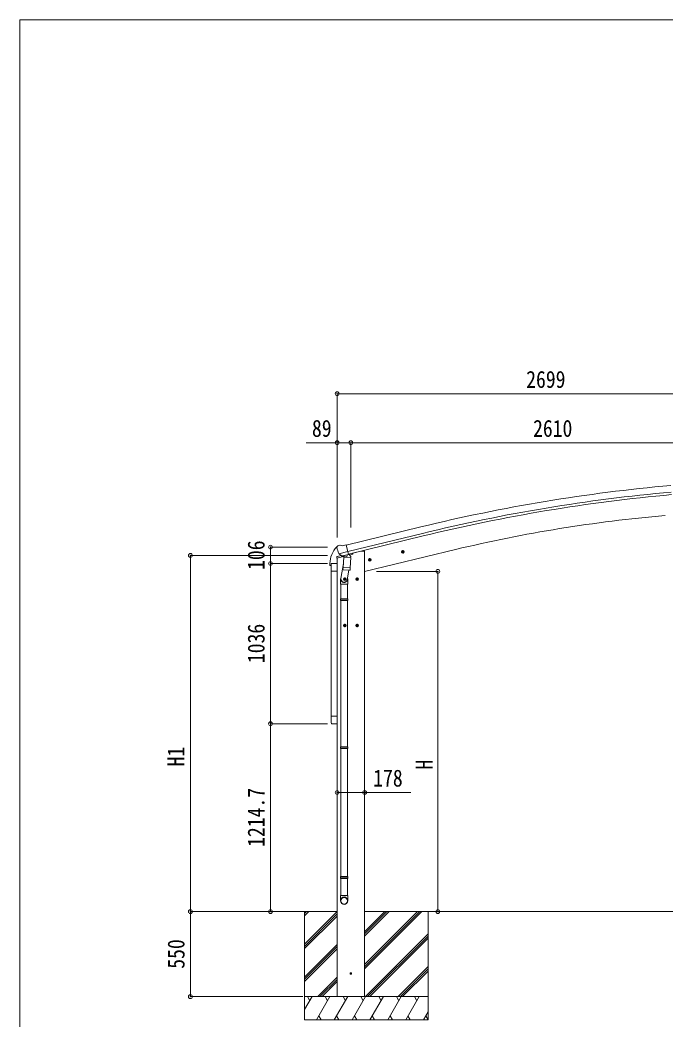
# Model space of a CAD drawing. Units: millimetres at full size. Extents: x -6988 to 7066, y -4877 to 4823.
# Drawn here: x -6988 to -2813, y -1643 to 4823 of the extents above; entities that cross this region are included whole.
import ezdxf
from ezdxf.enums import TextEntityAlignment as Align

# ---------------------------------------------------------------- set-up
doc = ezdxf.new("R2010")
doc.units = ezdxf.units.MM
doc.header["$LTSCALE"] = 25
doc.header["$PDMODE"] = 32
doc.header["$PDSIZE"] = 25
for name, color, linetype, lineweight in [('0-0_0', 7, 'Continuous', 9), ('0-1_本体', 4, 'Continuous', 9), ('0-2_部品', 7, 'Continuous', 9), ('0-A_寸法', 6, 'Continuous', 9), ('1-1_GLASS', 4, 'Continuous', 9), ('1-2_GLASS_SEAL', 7, 'Continuous', 9), ('1-A', 6, 'Continuous', 9), ('F-0_240', 7, 'Continuous', 9)]:
    doc.layers.add(name, color=color, linetype=linetype, lineweight=lineweight)
doc.styles.add('ＭＳ ゴシック', font='')
doc.styles.get('ＭＳ ゴシック').set_extended_font_data('MS Gothic')

msp = doc.modelspace()

# ---------------------------------------------------------------- linework, layer by layer
at = {"layer": '0-0_0'}
for p, q in [((-5532.27, -942.17), (-4935.38, -942.17)), ((-5146.38, -969.5), (-5119, -942.12)), ((-5146.38, -955.36), (-5133.14, -942.12)), ((-5146.38, -942.17), (-5146.38, -1642.12)), ((-5146.38, -1153.35), (-4935.38, -942.35)), ((-5146.38, -1167.49), (-4935.38, -956.5)), ((-4757.38, -1313.13), (-4386.37, -942.12)), ((-4757.38, -1284.85), (-4414.65, -942.12)), ((-4757.38, -1298.99), (-4400.51, -942.12)), ((-4757.38, -1101), (-4598.5, -942.12)), ((-4757.38, -1086.86), (-4612.64, -942.12)), ((-4757.38, -1072.72), (-4626.79, -942.12)), ((-4757.38, -942.17), (-927.83, -942.17)), ((-4346.38, -942.12), (-4346.38, -1642.12)), ((-5146.38, -1181.63), (-4935.38, -970.64)), ((-4752.53, -1492.12), (-4346.38, -1085.98)), ((-5146.38, -1365.48), (-4935.38, -1154.48)), ((-4738.38, -1492.12), (-4346.38, -1100.13)), ((-4724.24, -1492.12), (-4346.38, -1114.27)), ((-5146.38, -1379.62), (-4935.38, -1168.63)), ((-5146.38, -1393.77), (-4935.38, -1182.77)), ((-4540.39, -1492.12), (-4346.38, -1298.12)), ((-4526.25, -1492.12), (-4346.38, -1312.26)), ((-4512.11, -1492.12), (-4346.38, -1326.4)), ((-5060.89, -1492.12), (-4935.38, -1366.61)), ((-5046.75, -1492.12), (-4935.38, -1380.76)), ((-5032.61, -1492.12), (-4935.38, -1394.9)), ((-4346.38, -1492.12), (-5146.38, -1492.12)), ((-5146.38, -1575.95), (-5097.98, -1492.12)), ((-5112.99, -1518.1), (-5127.99, -1492.12)), ((-5069.12, -1642.12), (-4982.51, -1492.12)), ((-4997.52, -1518.11), (-5012.52, -1492.12)), ((-4953.65, -1642.12), (-4867.05, -1492.12)), ((-4757.38, -1492.12), (-4935.38, -1492.12)), ((-4882.05, -1518.1), (-4897.05, -1492.12)), ((-4838.18, -1642.12), (-4751.57, -1492.12)), ((-4766.58, -1518.1), (-4781.58, -1492.12)), ((-4722.71, -1642.12), (-4636.1, -1492.12)), ((-4651.11, -1518.1), (-4666.11, -1492.12)), ((-4607.24, -1642.12), (-4520.63, -1492.12)), ((-4550.63, -1492.12), (-4535.63, -1518.1)), ((-4491.77, -1642.12), (-4405.16, -1492.12)), ((-4420.16, -1518.1), (-4435.17, -1492.12)), ((-5054.12, -1616.14), (-5039.12, -1642.12)), ((-4938.65, -1616.14), (-4923.65, -1642.12)), ((-4823.18, -1616.14), (-4808.18, -1642.12)), ((-4707.71, -1616.14), (-4692.71, -1642.12)), ((-4592.24, -1616.14), (-4577.24, -1642.12)), ((-4476.77, -1616.14), (-4461.77, -1642.12)), ((-4376.3, -1642.12), (-4346.38, -1590.31)), ((-4361.3, -1616.14), (-4346.38, -1641.97)), ((-5146.38, -1642.12), (-4346.38, -1642.12))]:
    msp.add_line(p, q, dxfattribs=at)
msp.add_circle((-4846.38, -1342.12), 5, dxfattribs=at)
at = {"layer": '0-1_本体'}
for p, q in [((-4875.91, 1428.02), (-4393.04, 1545.51)), ((-4865.84, 1386.06), (-4382.83, 1503.52)), ((-4861.91, 1369.68), (-4378.85, 1487.17)), ((-4833.39, 1375.39), (-4781.38, 1387.88)), ((-4757.38, 1387.88), (-4781.38, 1387.88)), ((-4757.38, 1387.88), (-4757.38, -1492.12)), ((-4169.3, 1399.06), (-4757.36, 1257.88)), ((-4935.38, -1492.12), (-4935.38, 1344.43))]:
    msp.add_line(p, q, dxfattribs=at)
at = {"layer": '0-1_本体', "color": 6}
msp.add_line((-4757.38, -171.73), (-4935.38, -171.73), dxfattribs=at)
at = {"layer": '0-1_本体'}
for centre, radius, start, end in [((-1780.46, -9196.37), 11054.98, 95.16866, 103.66973), ((-1780.46, -9196.37), 11011.82, 95.16974, 103.66973), ((-1780.46, -9196.37), 10994.98, 95.16974, 103.66973), ((-2014.29, -7596.63), 9250.23, 94.95525, 103.47191)]:
    msp.add_arc(centre, radius, start, end, dxfattribs=at)
at = {"layer": '0-2_部品'}
for p, q in [((-4930.06, 1423.27), (-4916.87, 1426.44)), ((-4902.32, 1423.76), (-4915.58, 1426.46)), ((-4902.32, 1423.76), (-4876.38, 1429.99)), ((-4937.37, 1412.45), (-4937.1, 1411.3)), ((-4933.15, 1421.02), (-4937.01, 1414.73)), ((-4909.49, 1359.91), (-4935.65, 1353.63)), ((-4923.32, 1372.14), (-4865.81, 1385.95)), ((-4906.47, 1357.23), (-4922.84, 1371.72)), ((-4903.76, 1356.66), (-4896.24, 1358.47)), ((-4901.39, 1357.14), (-4864.69, 1365.95)), ((-4870.64, 1364.12), (-4871.66, 1349.52)), ((-4864.69, 1365.95), (-4863.16, 1366.31)), ((-4861.6, 1368.42), (-4860.66, 1368.35)), ((-4860.66, 1368.35), (-4847.35, 1353.04)), ((-4856.36, 1363.41), (-4837.23, 1368)), ((-4833.39, 1376.61), (-4833.39, 1372.86)), ((-4519.88, 1381.64), (-4500.43, 1386.31)), ((-4515.32, 1389.42), (-4517.45, 1382.22)), ((-4508.02, 1391.17), (-4515.32, 1389.42)), ((-4507.82, 1374.25), (-4512.49, 1393.7)), ((-4502.86, 1385.73), (-4508.02, 1391.17)), ((-4504.99, 1378.53), (-4502.86, 1385.73)), ((-4937.95, 1343.82), (-4894.92, 1354.15)), ((-4937.95, 1350.71), (-4937.95, 1343.82)), ((-4894.87, 1307.71), (-4910.79, 1211.54)), ((-4902.92, 1356.77), (-4901.39, 1357.14)), ((-4899.55, 1356.91), (-4899.6, 1356.17)), ((-4898.85, 1355.13), (-4873.03, 1348.69)), ((-4891.93, 1349.78), (-4896.61, 1282.94)), ((-4846.24, 1346.59), (-4891.93, 1349.78)), ((-4890.16, 1352.96), (-4890.39, 1349.67)), ((-4850.92, 1279.75), (-4846.24, 1346.59)), ((-4847.35, 1353.04), (-4847.79, 1346.69)), ((-4733.81, 1330.28), (-4714.36, 1334.95)), ((-4729.25, 1338.06), (-4731.39, 1330.86)), ((-4721.96, 1339.81), (-4729.25, 1338.06)), ((-4721.75, 1322.89), (-4726.42, 1342.34)), ((-4716.79, 1334.37), (-4721.96, 1339.81)), ((-4718.92, 1327.17), (-4716.79, 1334.37)), ((-4897.46, 1270.48), (-4896.59, 1282.94)), ((-4897.07, 1269.12), (-4897.07, 1269.12)), ((-4850.92, 1279.75), (-4896.61, 1282.94)), ((-4895.62, 1268.34), (-4853.92, 1265.42)), ((-4859.35, 1265.8), (-4870.08, 1202.22)), ((-4850.93, 1279.75), (-4851.82, 1267.05)), ((-4912.94, 1174.38), (-4912.94, 1208.73)), ((-4866.94, 1174.38), (-4912.94, 1174.38)), ((-4910.94, 1174.38), (-4910.94, 1080.38)), ((-4876.38, 1207.64), (-4896.38, 1207.64)), ((-4886.38, 1215.14), (-4892.88, 1211.39)), ((-4892.88, 1211.39), (-4892.88, 1203.88)), ((-4892.88, 1203.88), (-4886.38, 1200.13)), ((-4886.38, 1197.64), (-4886.38, 1217.64)), ((-4879.88, 1211.39), (-4886.38, 1215.14)), ((-4868.94, 1174.38), (-4868.94, 1080.38)), ((-4866.94, 1209.03), (-4866.94, 1174.38)), ((-4796.38, 1207.64), (-4816.38, 1207.64)), ((-4806.38, 1215.14), (-4812.88, 1211.39)), ((-4812.88, 1211.39), (-4812.88, 1203.88)), ((-4812.88, 1203.88), (-4806.38, 1200.13)), ((-4806.38, 1197.64), (-4806.38, 1217.64)), ((-4799.88, 1211.39), (-4806.38, 1215.14)), ((-4912.94, 1078.38), (-4911.94, 1080.38)), ((-4866.94, 1078.38), (-4912.94, 1078.38)), ((-4866.94, 1070.38), (-4912.94, 1070.38)), ((-4867.94, 1080.38), (-4911.94, 1080.38)), ((-4867.94, 1068.38), (-4911.94, 1068.38)), ((-4910.94, 1068.38), (-4910.94, 124.19)), ((-4868.94, 1068.38), (-4868.94, 124.19)), ((-4866.94, 1078.38), (-4867.94, 1080.38)), ((-4866.94, 1070.38), (-4867.94, 1068.38)), ((-4866.94, 1078.38), (-4866.94, 1070.38)), ((-4876.38, 907.64), (-4896.38, 907.64)), ((-4886.38, 915.14), (-4892.88, 911.39)), ((-4892.88, 911.39), (-4892.88, 903.88)), ((-4886.38, 897.64), (-4886.38, 917.64)), ((-4879.88, 911.39), (-4886.38, 915.14)), ((-4796.38, 907.64), (-4816.38, 907.64)), ((-4806.38, 915.14), (-4812.88, 911.39)), ((-4812.88, 911.39), (-4812.88, 903.88)), ((-4806.38, 897.64), (-4806.38, 917.64)), ((-4799.88, 911.39), (-4806.38, 915.14)), ((-4892.88, 903.88), (-4886.38, 900.13)), ((-4812.88, 903.88), (-4806.38, 900.13)), ((-4912.94, 122.19), (-4911.94, 124.19)), ((-4866.94, 122.19), (-4912.94, 122.19)), ((-4866.94, 114.19), (-4912.94, 114.19)), ((-4867.94, 124.19), (-4911.94, 124.19)), ((-4867.94, 112.19), (-4911.94, 112.19)), ((-4910.94, 112.19), (-4910.94, -716)), ((-4868.94, 112.19), (-4868.94, -716)), ((-4866.94, 122.19), (-4867.94, 124.19)), ((-4866.94, 114.19), (-4867.94, 112.19)), ((-4866.94, 122.19), (-4866.94, 114.19)), ((-4912.94, -718), (-4911.94, -716)), ((-4866.94, -718), (-4912.94, -718)), ((-4866.94, -726), (-4912.94, -726)), ((-4867.94, -716), (-4911.94, -716)), ((-4867.94, -728), (-4911.94, -728)), ((-4910.94, -728), (-4910.94, -838)), ((-4868.94, -728), (-4868.94, -838)), ((-4866.94, -718), (-4867.94, -716)), ((-4866.94, -726), (-4867.94, -728)), ((-4866.94, -718), (-4866.94, -726)), ((-4912.94, -872.14), (-4912.94, -838)), ((-4866.94, -838), (-4912.94, -838)), ((-4866.94, -872.14), (-4866.94, -838))]:
    msp.add_line(p, q, dxfattribs=at)
for points in [[(-4870.96, 1364.54), (-4861.23, 1366.87), (-4876.38, 1429.99)], [(-4923.59, 1372.72), (-4923, 1371.87), (-4922.84, 1371.72)], [(-4870.96, 1364.54), (-4871.19, 1364.39), (-4895.96, 1358.44), (-4896.24, 1358.47)], [(-4517.45, 1382.22), (-4512.28, 1376.78), (-4504.99, 1378.53)], [(-4731.39, 1330.86), (-4726.22, 1325.42), (-4718.92, 1327.17)], [(-4886.38, 1200.13), (-4879.88, 1203.88), (-4879.88, 1211.39)], [(-4806.38, 1200.13), (-4799.88, 1203.88), (-4799.88, 1211.39)], [(-4912.94, 1078.38), (-4912.94, 1070.38), (-4911.94, 1068.38)], [(-4886.38, 900.13), (-4879.88, 903.88), (-4879.88, 911.39)], [(-4806.38, 900.13), (-4799.88, 903.88), (-4799.88, 911.39)], [(-4912.94, 122.19), (-4912.94, 114.19), (-4911.94, 112.19)], [(-4912.94, -718), (-4912.94, -726), (-4911.94, -728)]]:
    msp.add_lwpolyline(points, dxfattribs=at)
for centre, radius in [((-4510.15, 1383.98), 8.5), ((-4510.15, 1383.98), 7.7), ((-4510.15, 1383.98), 6.5), ((-4724.09, 1332.62), 8.5), ((-4724.09, 1332.62), 7.7), ((-4724.09, 1332.62), 6.5), ((-4886.38, 1207.64), 8.5), ((-4886.38, 1207.64), 7.7), ((-4886.38, 1207.64), 6.5), ((-4806.38, 1207.64), 8.5), ((-4806.38, 1207.64), 7.7), ((-4806.38, 1207.64), 6.5), ((-4886.38, 907.64), 8.5), ((-4886.38, 907.64), 7.7), ((-4886.38, 907.64), 6.5), ((-4806.38, 907.64), 8.5), ((-4806.38, 907.64), 7.7), ((-4806.38, 907.64), 6.5)]:
    msp.add_circle(centre, radius, dxfattribs=at)
at = {"layer": '0-2_部品', "color": 4}
msp.add_circle((-4846.38, -1342.12), 4.5, dxfattribs=at)
at = {"layer": '0-2_部品'}
for centre, radius, start, end in [((-4928.89, 1418.41), 5, 103.5, 148.5), ((-4916.17, 1423.52), 3, 78.5, 103.5), ((-4740.29, 1458.55), 202.4, 193.5, 205.09125), ((-4870.04, 1364.04), 0.604, 100.59842, 172.20595), ((-4863.27, 1366.8), 0.5, 283.5, 318.76246), ((-4838.39, 1372.86), 5, 283.5, 0), ((-4934.95, 1350.71), 3, 103.5, 180), ((-4903.04, 1357.25), 0.5, 248.23754, 283.5), ((-4900.05, 1356.94), 0.5, 356, 103.5), ((-4898.61, 1356.1), 1, 176, 256), ((-4872.68, 1349.66), 1.03, 250.03897, 351.96569), ((-4895.52, 1270.3), 1.95, 175.04017, 217.47766), ((-4895.48, 1270.33), 2, 217.40962, 266), ((-4853.78, 1267.42), 2, 266, 349.46843), ((-4882.94, 1208.73), 30, 177.45142, 180)]:
    msp.add_arc(centre, radius, start, end, dxfattribs=at)
for centre, major_axis, ratio, start_param, end_param in [((-4934.45, 1413.16), (-1.57, -2.57), 0.99628, 4.712389, 5.4996506), ((-4904.48, 1359.49), (-0.73, -2.92), 0.997631, 5.8041905, 6.6006116), ((-4904.42, 1359.71), (2.63, 3.16), 0.650902, 4.0958226, 4.1686332), ((-4904.45, 1359.59), (-0.73, -2.92), 0.997631, 0.3902369, 0.4789948), ((-4889.94, 1209.03), (23, 0), 0.996195, 2.5560258, 6.5663028), ((-4889.94, 1209.03), (21, 0), 0.996195, 2.9349147, 5.9512394), ((-4889.94, -870.4), (-23, 0), 0.996195, 3.1415927, 6.2831853), ((-4889.94, -872.14), (-23, 0), 0.996195, 3.1415927, 6.2831853), ((-4889.94, -872.14), (0, -23.43), 0.981806, 4.712389, 7.8539816)]:
    msp.add_ellipse(centre, major_axis=major_axis, ratio=ratio, start_param=start_param, end_param=end_param, dxfattribs=at)
msp.add_ellipse((-4889.94, -872.14), major_axis=(21, 0), ratio=0.996195, dxfattribs=at)
at = {"layer": '0-A_寸法'}
for p, q in [((-4935.38, 2406.24), (-4935.38, 2089.62)), ((-4935.38, 2406.24), (-2236.38, 2406.24)), ((-4935.38, 2089.62), (-5135.38, 2089.62)), ((-4935.38, 2089.62), (-4935.38, 1477.39)), ((-4935.38, 2089.62), (-4846.38, 2089.62)), ((-4846.38, 2089.62), (-2236.38, 2089.62)), ((-4846.38, 2089.62), (-4846.38, 1541.76)), ((-5884.96, 1360.88), (-4998.69, 1360.88)), ((-5884.96, -942.12), (-5884.96, 1360.88)), ((-4283.59, 1257.88), (-4680.7, 1257.88)), ((-4283.59, -942.12), (-4283.59, 1257.88)), ((-4757.38, -171.73), (-4457.38, -171.73)), ((-5884.96, -942.12), (-5156.84, -942.12)), ((-5884.96, -1492.12), (-5884.96, -942.12)), ((-5884.96, -1492.12), (-5156.84, -1492.12))]:
    msp.add_line(p, q, dxfattribs=at)
for p in [(-4935.38, 2406.24), (-4935.38, 2089.62), (-4846.38, 2089.62), (-5884.96, 1360.88), (-4283.59, 1257.88), (-4935.38, -171.73), (-4757.38, -171.73), (-5884.96, -942.12), (-4283.59, -942.12), (-5884.96, -1492.12)]:
    msp.add_point(p, dxfattribs=at)
at = {"layer": '1-1_GLASS'}
for p, q in [((-4973.39, 1260.09), (-4973.39, 621.09)), ((-4935.38, 1260.09), (-4935.38, 621.09)), ((-4973.39, 1160.09), (-4973.39, 321.09)), ((-4935.38, 321.09), (-4935.38, 1160.09))]:
    msp.add_line(p, q, dxfattribs=at)
at = {"layer": '1-2_GLASS_SEAL'}
for p, q in [((-4981.89, 1308.58), (-4981.89, 1296.82)), ((-4981.39, 1296.32), (-4975.13, 1296.32)), ((-4974.63, 1303.59), (-4974.63, 1296.82)), ((-4974.39, 1260.09), (-4974.39, 1303.79)), ((-4968.89, 1309.29), (-4939.89, 1309.29)), ((-4968.63, 1309.59), (-4935.38, 1309.59)), ((-4934.39, 1303.79), (-4934.39, 1260.09)), ((-4934.39, 1260.09), (-4974.39, 1260.09)), ((-4974.39, 321.09), (-4974.39, 277.39)), ((-4968.89, 271.89), (-4939.89, 271.89))]:
    msp.add_line(p, q, dxfattribs=at)
msp.add_lwpolyline([(-4934.39, 277.39), (-4934.39, 321.09), (-4974.39, 321.09)], dxfattribs=at)
for centre, radius, start, end in [((-4829.63, 1308.58), 152.26, 135.14293, 180), ((-4933.14, 1410.61), 6.95, 110.13068, 129.45641), ((-4981.39, 1296.82), 0.5, 180, 270), ((-4975.13, 1296.82), 0.5, 270, 0), ((-4968.63, 1303.59), 6, 90, 180), ((-4968.89, 1303.79), 5.5, 90, 180), ((-4939.89, 1303.79), 5.5, 0, 90), ((-4968.89, 277.39), 5.5, 180, 270), ((-4939.89, 277.39), 5.5, 270, 0)]:
    msp.add_arc(centre, radius, start, end, dxfattribs=at)
at = {"layer": '1-A'}
for p, q in [((-5366.86, 1414.49), (-4998.69, 1414.49)), ((-5366.86, 1414.49), (-5366.86, 1308.49)), ((-5366.86, 1308.49), (-4998.69, 1308.49)), ((-5366.86, 1308.49), (-5366.86, 272.49)), ((-5366.86, -942.17), (-5366.86, 272.49)), ((-5366.86, 272.49), (-4998.69, 272.49)), ((-5366.86, -942.17), (-4998.69, -942.17))]:
    msp.add_line(p, q, dxfattribs=at)
for p in [(-5366.86, 1414.49), (-5366.86, 1308.49), (-5366.86, 272.49), (-5366.86, -942.17)]:
    msp.add_point(p, dxfattribs=at)
at = {"layer": 'F-0_240', "color": 5}
for q in [(-6987.88, -4877.21), (6712.12, 4822.79)]:
    msp.add_line((-6987.88, 4822.79), q, dxfattribs=at)

# ---------------------------------------------------------------- texts
at = {"layer": '0-A_寸法', "color": 7, "style": 'ＭＳ ゴシック', "width": 0.85}
for s, p in [('2699', (-3711.88, 2411.24)), ('89', (-5098.38, 2094.62)), ('2610', (-3667.38, 2094.62)), ('178', (-4701.88, -166.73))]:
    msp.add_text(s, height=110, dxfattribs=at).set_placement(p, align=Align.BOTTOM_LEFT)
for s, p in [('H1', (-5890.96, -3.62)), ('H', (-4283.59, -23.62)), ('550', (-5889.96, -1311.62))]:
    msp.add_text(s, height=110, rotation=90, dxfattribs=at).set_placement(p, align=Align.BOTTOM_LEFT)
at = {"layer": '1-A', "color": 7, "style": 'ＭＳ ゴシック', "width": 0.85}
for s, p in [('106', (-5371.86, 1266.99)), ('1036', (-5371.86, 664.49)), ('1214.7', (-5371.86, -523.84))]:
    msp.add_text(s, height=110, rotation=90, dxfattribs=at).set_placement(p, align=Align.BOTTOM_LEFT)

doc.saveas('drawing.dxf')
